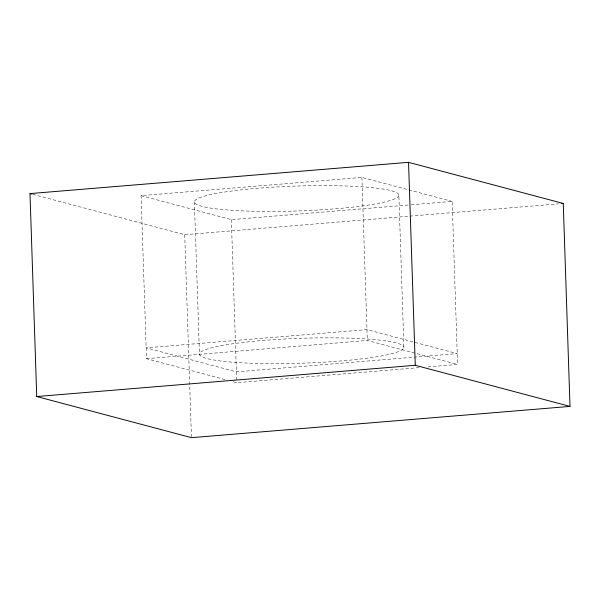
<?xml version="1.0" encoding="UTF-8"?>
<svg xmlns="http://www.w3.org/2000/svg" width="600" height="600" viewBox="0 0 600 600"><rect width="100%" height="100%" fill="white"/><g stroke="black" fill="none" stroke-linecap="round" stroke-linejoin="round"><path stroke-width="0.45" stroke-dasharray="3 2.25" d="M225.03 379.567L146.505 358.695L141.097 195.645L361.913 177.42L407.947 189.653M141.097 195.645L231.353 219.638L410.243 204.87M411.173 204.795L452.168 201.405L457.582 364.462L426.832 366.998M32.715 194.31L184.725 234.712L558.607 203.85M146.505 358.695L367.32 340.47L457.582 364.462M233.153 381.728L236.76 382.688L420.308 367.538M408.847 189.892L452.168 201.405M412.995 341.865L366.96 329.625L146.145 347.858L236.4 371.843L457.222 353.618L413.895 342.105M398.865 195.248A102.292 12.465 -1.9 0 1 245.1 210.983A102.292 12.465 -1.9 0 1 245.933 189.352A102.292 12.465 -1.9 0 1 398.865 195.248L403.92 347.452A102.292 12.465 -1.9 0 1 250.147 363.195A102.292 12.465 -1.9 0 1 250.98 341.565A102.292 12.465 -1.9 0 1 403.92 347.452M361.913 177.42L367.32 340.47M231.353 219.638L236.76 382.688M194.4 201.81L199.447 354.022M184.725 234.712L191.422 436.725"/><path stroke-width="0.9" d="M30 193.59L408.54 162.337L563.265 203.468L570 406.41L191.46 437.662L36.735 396.533L30 193.59L31.807 194.07M561.405 203.618L563.265 203.468M36.735 396.533L415.275 365.288L570 406.41M408.54 162.337L415.275 365.288"/></g></svg>
